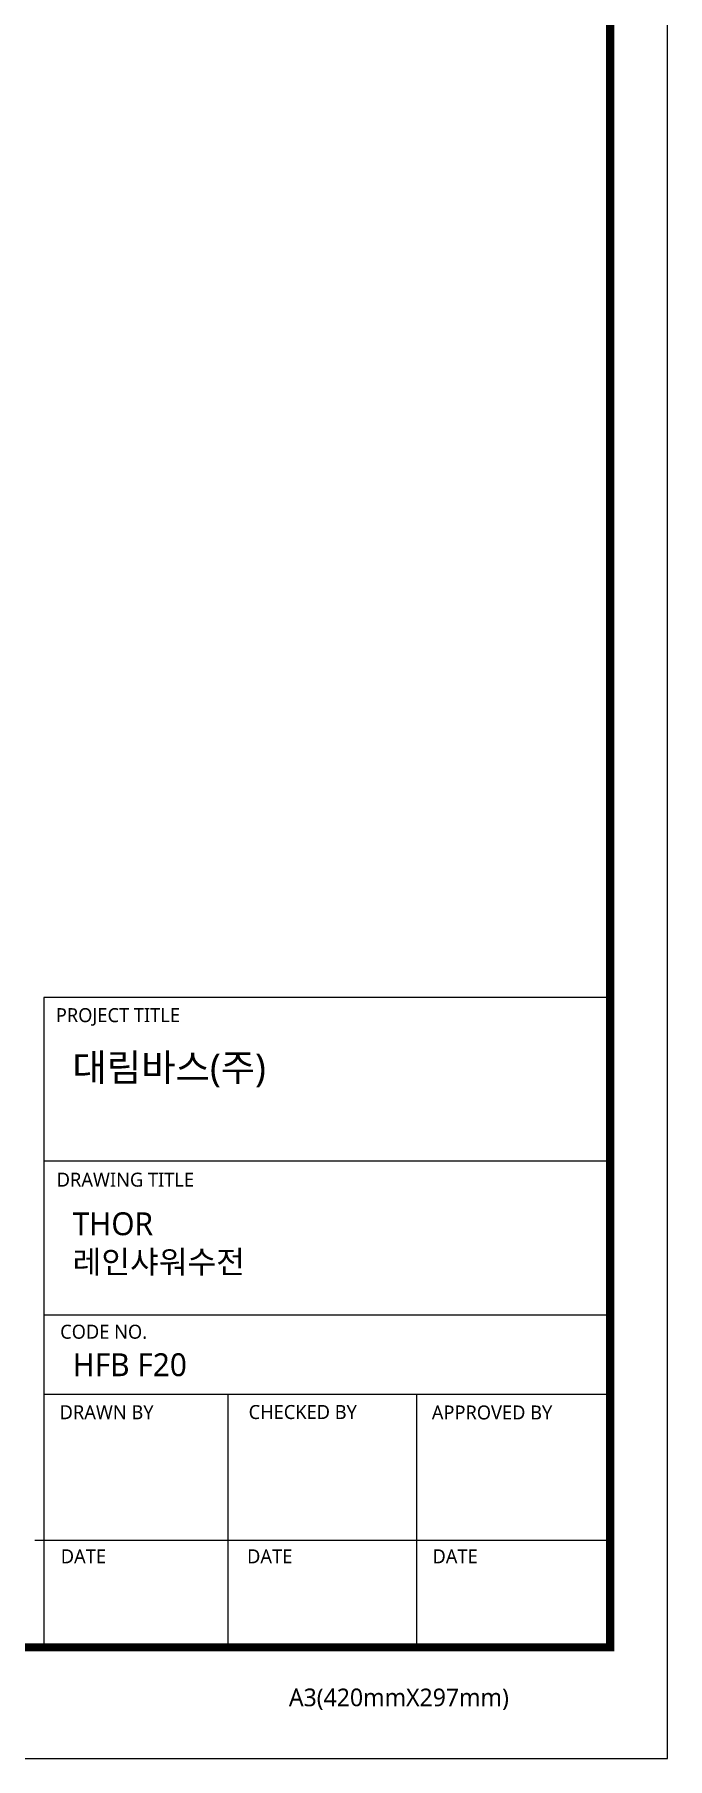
# Model space of a CAD drawing. Extents: x 19821 to 22981, y -91 to 2224.
# Drawn here: x 22417 to 22981, y -91 to 1447 of the extents above; entities that cross this region are included whole.
import ezdxf

# ---------------------------------------------------------------- set-up
doc = ezdxf.new("R2010")
doc.units = 0
doc.header["$LTSCALE"] = 10
doc.header["$MEASUREMENT"] = 0
doc.layers.get('0').update_dxf_attribs({"linetype": 'CONTINUOUS'})
doc.styles.add('Daelim Dimension', font='NanumGothic.ttf')

msp = doc.modelspace()

# ---------------------------------------------------------------- linework, layer by layer
at = {"color": 5, "ltscale": 40}
for p, q in [((22929.8, 588.1), (22424.9, 588.1)), ((22929.8, 442.1), (22424.9, 442.1)), ((22929.8, 442.1), (22424.9, 442.1)), ((22929.8, 304.8), (22424.9, 304.8)), ((22929.8, 304.8), (22424.9, 304.8)), ((22929.8, 234), (22424.9, 234)), ((22929.8, 234), (22424.9, 234)), ((22588.9, 234), (22588.9, 8.6)), ((22757.2, 234), (22757.2, 8.6)), ((22929.8, 103.8), (22416.9, 103.8)), ((22929.8, 103.8), (22428.8, 103.8)), ((22929.8, 8.6), (22497.1, 8.6))]:
    msp.add_line(p, q, dxfattribs=at)
at = {"color": 5, "ltscale": 0.5}
msp.add_line((22424.9, 588.1), (22424.9, 5.5), dxfattribs=at)
at = {"ltscale": 0.5}
msp.add_lwpolyline([(19821.4, -90.5), (22980.9, -90.5), (22980.9, 2224.5), (19821.4, 2224.5)], close=True, dxfattribs=at)
at = {"color": 5, "linetype": 'ByBlock', "lineweight": 200, "const_width": 7.28}
msp.add_lwpolyline([(19872.2, 8.6), (22929.8, 8.6), (22929.8, 2170.7), (19872.2, 2170.7)], close=True, dxfattribs=at)

# ---------------------------------------------------------------- texts
at = {"color": 5, "ltscale": 40, "style": 'Daelim Dimension'}
for s, height, p in [('PROJECT TITLE', 12.468, (22435.6, 566.1)), ('DRAWING TITLE', 12.468, (22436.4, 419.4)), ('CODE NO.', 12.47, (22439.5, 283.8)), ('DRAWN BY', 12.47, (22439, 212)), ('CHECKED BY', 12.47, (22607.5, 212.2)), ('APPROVED BY', 12.468, (22770.8, 211.8)), ('DATE', 12.47, (22440, 83.5)), ('DATE', 12.47, (22606.1, 83.5)), ('DATE', 12.47, (22771.4, 83.5)), ('A3(420mmX297mm)', 15.736, (22643.4, -43.9))]:
    msp.add_text(s, height=height, dxfattribs=at).set_placement(p)
at = {"attachment_point": 1, "style": 'Daelim Dimension'}
for s, insert, char_height, width in [('대림바스(주)', (22450.4, 537.9), 24.44, 392.828), ('THOR\\P레인샤워수전 ', (22450.6, 396.5), 20.4, 403.042), ('HFB F20', (22450.6, 270.8), 20.4, 343.379)]:
    msp.add_mtext(s, dxfattribs=dict(at, insert=insert, char_height=char_height, width=width))

doc.saveas('drawing.dxf')
